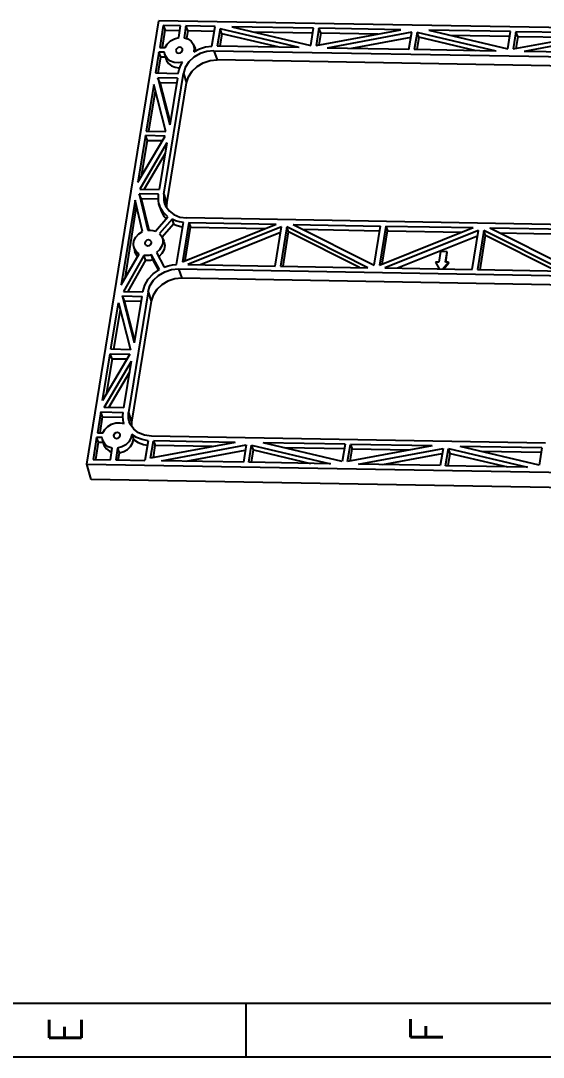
# Model space of a CAD drawing. Extents: x -268 to 907, y 393 to 1224.
# Drawn here: x 369.2 to 560.1, y 432.8 to 811.7 of the extents above; entities that cross this region are included whole.
import ezdxf
from ezdxf.enums import TextEntityAlignment as Align

# ---------------------------------------------------------------- set-up
doc = ezdxf.new("R2010")
doc.units = 0
doc.header["$LTSCALE"] = 1.21
doc.header["$MEASUREMENT"] = 0
doc.layers.get('0').update_dxf_attribs({"linetype": 'CONTINUOUS'})
doc.layers.add('FROMAT', color=7, linetype='CONTINUOUS')
doc.styles.add('ROMANS', font='romans.shx', dxfattribs={"bigfont": 'gbcbig.shx'})

# ---------------------------------------------------------------- blocks, each defined once
blk = doc.blocks.new('EYTT')
at = {"layer": 'FROMAT', "color": 6}
blk.add_line((-233.35, -98.01), (124.77, -98.01), dxfattribs=at)
at = {"layer": 'FROMAT'}
for p, q in [((-9.53, -98.01), (-9.53, -104.72)), ((131.47, -104.72), (-240.06, -104.72))]:
    blk.add_line(p, q, dxfattribs=at)
at = {"layer": 'FROMAT', "style": 'ROMANS'}
for s, p in [('E', (-31.91, -101.36)), ('F', (12.85, -101.36))]:
    blk.add_text(s, height=4.02, rotation=90, dxfattribs=at).set_placement(p, align=Align.MIDDLE)

msp = doc.modelspace()

# ---------------------------------------------------------------- linework, layer by layer
at = {"color": 7, "linetype": 'Continuous'}
for p, q in [((393.44342, 649.66235), (419.66261, 811.71095)), ((792.09964, 805.1176), (419.66261, 811.71095)), ((421.33338, 809.9792), (420.02935, 801.91956)), ((421.00218, 801.90234), (422.03019, 808.25598)), ((421.33338, 809.9792), (422.03019, 808.25598)), ((427.65148, 809.86735), (421.33338, 809.9792)), ((422.03019, 808.25598), (427.37545, 808.16135)), ((426.95259, 805.54783), (427.65148, 809.86735)), ((429.59634, 809.83292), (428.89745, 805.5134)), ((430.29315, 808.10969), (429.59634, 809.83292)), ((440.27026, 809.64396), (429.59634, 809.83292)), ((430.29315, 808.10969), (429.82292, 805.20343)), ((430.29315, 808.10969), (439.99423, 807.93795)), ((439.1048, 802.44082), (440.27026, 809.64396)), ((442.0739, 808.73673), (441.05513, 802.44016)), ((442.76488, 806.97746), (442.0739, 808.73673)), ((470.94681, 801.91098), (442.0739, 808.73673)), ((446.35855, 809.53617), (475.23146, 802.71042)), ((476.25024, 809.00699), (446.35855, 809.53617)), ((454.18142, 807.68679), (475.97421, 807.30099)), ((475.23146, 802.71042), (476.25024, 809.00699)), ((478.1951, 808.97256), (477.17632, 802.67599)), ((477.17632, 802.67599), (508.08678, 808.44338)), ((478.89191, 807.24934), (478.18232, 802.8637)), ((478.89191, 807.24934), (478.1951, 808.97256)), ((508.08678, 808.44338), (478.1951, 808.97256)), ((478.89191, 807.24934), (499.71185, 806.88076)), ((512.089, 807.49723), (481.17854, 801.72984)), ((511.07022, 801.20066), (512.089, 807.49723)), ((514.03386, 807.4628), (513.01509, 801.16623)), ((514.72484, 805.70354), (514.03386, 807.4628)), ((542.90677, 800.63705), (514.03386, 807.4628)), ((518.31851, 808.26225), (547.19142, 801.4365)), ((548.21019, 807.73307), (518.31851, 808.26225)), ((547.19142, 801.4365), (548.21019, 807.73307)), ((550.15506, 807.69864), (549.13628, 801.40207)), ((549.13628, 801.40207), (580.04674, 807.16946)), ((550.85186, 805.97541), (550.15506, 807.69864)), ((580.04674, 807.16946), (550.15506, 807.69864)), ((442.76488, 806.97746), (442.02797, 802.42293)), ((463.64966, 802.04016), (442.76488, 806.97746)), ((511.7844, 805.61468), (490.11558, 801.57163)), ((514.72484, 805.70354), (513.98792, 801.14901)), ((535.60962, 800.76624), (514.72484, 805.70354)), ((526.14138, 806.41287), (547.93416, 806.02707)), ((550.85186, 805.97541), (550.14227, 801.58977)), ((550.85186, 805.97541), (571.67181, 805.60683)), ((584.04895, 806.22331), (553.1385, 800.45592)), ((419.7548, 800.22272), (418.52273, 792.60786)), ((420.45161, 798.4995), (419.7548, 800.22272)), ((421.7861, 800.18676), (419.7548, 800.22272)), ((420.02935, 801.91956), (422.06064, 801.8836)), ((421.90152, 799.4264), (421.7861, 800.18676)), ((421.89919, 799.43255), (422.31365, 797.80228)), ((422.06064, 801.8836), (422.80103, 803.19875)), ((425.96706, 800.96359), (426.00664, 800.52055)), ((432.23016, 803.11353), (432.93995, 801.58848)), ((433.17962, 800.74376), (432.93969, 801.58912)), ((439.78532, 800.76093), (441.04524, 797.367)), ((439.78532, 800.76093), (583.7509, 798.21228)), ((470.94681, 801.91098), (441.05513, 802.44016)), ((511.07022, 801.20066), (481.17854, 801.72984)), ((542.90677, 800.63705), (513.01509, 801.16623)), ((583.03018, 799.92674), (553.1385, 800.45592)), ((419.49556, 792.59063), (420.45161, 798.4995)), ((420.45161, 798.4995), (422.14402, 798.46953)), ((585.01081, 794.81834), (441.04524, 797.367)), ((418.52273, 792.60786), (426.74004, 792.46238)), ((421.5433, 748.28914), (428.68827, 792.44888)), ((428.68827, 792.44888), (429.82034, 788.95918)), ((417.85013, 788.45085), (415.0909, 771.39733)), ((422.27221, 771.2702), (417.85013, 788.45085)), ((419.28417, 790.89267), (423.70624, 773.71203)), ((420.04714, 789.16828), (419.28417, 790.89267)), ((426.46547, 790.76554), (419.28417, 790.89267)), ((420.04714, 789.16828), (423.82943, 774.47335)), ((420.04714, 789.16828), (426.18945, 789.05954)), ((422.67538, 744.79945), (429.82034, 788.95918)), ((426.46547, 790.76554), (423.70624, 773.71203)), ((416.06374, 771.38011), (418.4472, 786.11115)), ((414.81636, 769.70049), (412.05713, 752.64698)), ((412.05713, 752.64698), (421.99766, 769.57336)), ((415.51316, 767.97727), (414.81636, 769.70049)), ((421.99766, 769.57336), (414.81636, 769.70049)), ((415.0909, 771.39733), (422.27221, 771.2702)), ((422.6356, 767.09485), (412.69506, 750.16847)), ((413.40375, 754.93996), (415.51316, 767.97727)), ((415.51316, 767.97727), (421.00323, 767.88008)), ((422.6356, 767.09485), (419.87637, 750.04134)), ((422.00353, 763.18831), (414.34012, 750.13935)), ((412.51448, 748.46997), (415.70709, 735.14789)), ((413.27424, 746.74563), (412.51448, 748.46997)), ((419.60185, 748.3445), (412.51448, 748.46997)), ((412.69506, 750.16847), (419.87637, 750.04134)), ((413.27424, 746.74563), (416.0348, 735.22642)), ((413.27424, 746.74563), (419.55187, 746.63449)), ((421.5433, 748.28914), (422.67538, 744.79945)), ((411.0106, 746.1789), (405.98622, 715.12551)), ((407.34948, 717.52134), (411.59301, 743.74863)), ((413.78131, 734.61733), (411.0106, 746.1789)), ((419.74017, 744.82349), (420.15464, 743.19321)), ((420.15531, 743.19341), (420.52498, 742.07456)), ((422.65926, 743.3171), (422.67538, 744.79945)), ((418.42621, 734.83969), (423.01013, 740.05001)), ((424.5213, 739.1299), (419.93739, 733.91959)), ((420.52498, 742.07456), (421.68253, 740.08781)), ((421.68253, 740.08781), (422.37676, 739.40554)), ((573.86047, 737.08412), (429.89489, 739.63278)), ((425.11542, 737.36793), (420.93112, 732.61185)), ((426.19437, 722.64741), (428.67621, 737.98652)), ((430.61561, 737.91832), (428.29906, 723.60079)), ((428.29906, 723.60079), (462.52448, 737.35343)), ((429.34252, 724.02008), (431.31242, 736.1951)), ((464.49636, 736.36174), (430.27093, 722.6091)), ((430.61561, 737.91832), (431.31242, 736.1951)), ((430.61561, 737.91832), (462.52448, 737.35343)), ((431.31242, 736.1951), (458.44636, 735.71474)), ((462.17981, 722.04421), (464.49636, 736.36174)), ((466.44122, 736.32731), (464.12467, 722.00978)), ((467.12424, 734.51888), (466.44122, 736.32731)), ((496.03355, 721.44489), (466.44122, 736.32731)), ((468.72183, 737.24372), (498.31415, 722.3613)), ((468.72183, 737.24372), (500.6307, 736.67883)), ((472.24789, 735.47041), (500.35467, 734.97282)), ((498.31415, 722.3613), (500.6307, 736.67883)), ((502.57556, 736.6444), (500.25901, 722.32687)), ((500.25901, 722.32687), (534.48444, 736.07951)), ((536.45632, 735.08782), (502.23089, 721.33518)), ((502.57556, 736.6444), (503.27237, 734.92117)), ((502.57556, 736.6444), (534.48444, 736.07951)), ((534.13976, 720.77029), (536.45632, 735.08782)), ((538.40118, 735.05339), (536.08463, 720.73586)), ((539.0842, 733.24496), (538.40118, 735.05339)), ((567.9935, 720.17097), (538.40118, 735.05339)), ((540.68178, 735.96979), (570.27411, 721.08737)), ((540.68178, 735.96979), (572.59066, 735.4049)), ((420.94364, 732.46441), (421.54629, 731.16955)), ((464.15812, 734.27122), (434.92999, 722.52662)), ((465.09751, 721.99256), (467.12424, 734.51888)), ((493.01439, 721.49834), (467.12424, 734.51888)), ((501.30248, 722.74616), (503.27237, 734.92117)), ((503.27237, 734.92117), (530.40631, 734.44081)), ((536.11807, 732.9973), (506.88994, 721.2527)), ((537.05746, 720.71864), (539.0842, 733.24496)), ((564.97434, 720.22442), (539.0842, 733.24496)), ((544.20785, 734.19648), (572.31463, 733.6989)), ((410.50552, 729.01362), (410.91999, 727.38334)), ((421.54687, 731.1681), (421.9088, 729.61921)), ((421.9088, 729.61921), (421.65662, 728.06063)), ((405.98622, 715.12551), (412.4717, 726.52322)), ((414.21528, 725.92771), (406.74224, 712.79444)), ((414.85939, 724.19104), (408.35827, 712.76583)), ((411.95752, 725.6196), (411.7488, 725.79415)), ((419.89483, 720.79575), (417.01832, 726.13814)), ((419.5328, 720.60083), (417.49325, 724.38877)), ((418.81775, 726.99964), (421.69426, 721.65725)), ((522.56661, 727.31857), (521.94888, 723.50067)), ((524.99769, 727.27553), (522.56661, 727.31857)), ((524.37996, 723.45764), (524.99769, 727.27553)), ((524.51352, 723.43603), (525.09194, 727.01101)), ((525.09194, 727.01101), (524.99769, 727.27553)), ((426.87488, 720.96752), (428.1348, 717.57358)), ((426.87488, 720.96752), (570.84046, 718.41886)), ((430.27093, 722.6091), (462.17981, 722.04421)), ((464.12467, 722.00978), (496.03355, 721.44489)), ((502.23089, 721.33518), (534.13976, 720.77029)), ((520.83059, 723.52047), (522.14923, 720.98256)), ((521.94888, 723.50067), (520.83059, 723.52047)), ((523.36824, 720.96098), (525.49826, 723.43784)), ((523.68515, 720.95537), (525.59251, 723.17332)), ((525.49826, 723.43784), (524.37996, 723.45764)), ((525.59251, 723.17332), (525.49826, 723.43784)), ((536.08463, 720.73586), (567.9935, 720.17097)), ((572.10038, 715.02493), (428.1348, 717.57358)), ((406.74224, 712.79444), (413.82961, 712.66897)), ((415.77783, 712.65547), (408.63286, 668.49573)), ((415.77783, 712.65547), (416.90991, 709.16577)), ((402.18047, 691.60392), (404.9397, 708.65744)), ((404.9397, 708.65744), (409.36177, 691.47679)), ((407.1367, 709.37487), (406.37373, 711.09926)), ((410.79581, 693.91862), (406.37373, 711.09926)), ((406.37373, 711.09926), (413.55504, 710.97213)), ((410.91899, 694.67994), (407.1367, 709.37487)), ((407.1367, 709.37487), (413.27901, 709.26613)), ((416.90991, 709.16577), (409.76494, 665.00603)), ((410.79581, 693.91862), (413.55504, 710.97213)), ((405.53676, 706.31774), (403.1533, 691.5867)), ((399.14669, 672.85357), (401.90592, 689.90708)), ((409.08723, 689.77995), (399.14669, 672.85357)), ((402.60273, 688.18386), (401.90592, 689.90708)), ((401.90592, 689.90708), (409.08723, 689.77995)), ((409.36177, 691.47679), (402.18047, 691.60392)), ((399.78463, 670.37506), (409.72516, 687.30144)), ((402.60273, 688.18386), (400.49331, 675.14655)), ((402.60273, 688.18386), (408.09279, 688.08666)), ((406.96593, 670.24793), (409.72516, 687.30144)), ((401.42969, 670.34594), (409.09309, 683.3949)), ((398.47409, 668.69656), (397.24202, 661.08169)), ((398.21486, 661.06447), (399.1709, 666.97333)), ((399.1709, 666.97333), (398.47409, 668.69656)), ((398.47409, 668.69656), (406.69141, 668.55108)), ((399.1709, 666.97333), (406.59569, 666.84189)), ((406.96593, 670.24793), (399.78463, 670.37506)), ((408.63286, 668.49573), (409.76494, 665.00603)), ((405.53475, 664.75148), (407.00668, 664.43043)), ((407.00668, 664.43043), (406.82943, 665.03173)), ((409.76494, 665.00603), (409.74883, 663.52368)), ((396.96748, 659.38485), (395.66344, 651.32521)), ((397.66429, 657.66163), (396.96748, 659.38485)), ((398.99877, 659.34889), (396.96748, 659.38485)), ((397.24202, 661.08169), (399.27332, 661.04573)), ((399.11475, 658.58758), (398.99877, 659.34889)), ((560.95003, 657.29071), (416.98445, 659.83937)), ((396.63628, 651.30799), (397.66429, 657.66163)), ((397.66429, 657.66163), (399.35669, 657.63167)), ((399.11186, 658.59469), (399.52633, 656.96441)), ((401.98154, 651.21336), (402.68043, 655.53288)), ((404.62529, 655.49845), (403.9264, 651.17893)), ((415.76577, 658.1931), (414.60032, 650.98997)), ((416.6864, 651.82834), (417.70517, 658.12491)), ((447.59685, 657.59573), (416.6864, 651.82834)), ((417.69239, 652.01604), (418.40198, 656.40168)), ((417.70517, 658.12491), (418.40198, 656.40168)), ((447.59685, 657.59573), (417.70517, 658.12491)), ((439.22193, 656.0331), (418.40198, 656.40168)), ((420.68861, 650.88219), (451.59907, 656.64958)), ((451.59907, 656.64958), (450.5803, 650.35301)), ((452.52516, 650.31858), (453.54393, 656.61515)), ((454.23491, 654.85588), (453.54393, 656.61515)), ((453.54393, 656.61515), (482.41684, 649.7894)), ((486.70149, 650.58884), (457.82858, 657.41459)), ((487.72026, 656.88541), (457.82858, 657.41459)), ((487.44424, 655.17941), (465.65145, 655.56521)), ((487.72026, 656.88541), (486.70149, 650.58884)), ((488.64635, 650.55441), (489.66513, 656.85098)), ((519.55681, 656.3218), (488.64635, 650.55441)), ((489.66513, 656.85098), (490.36194, 655.12776)), ((519.55681, 656.3218), (489.66513, 656.85098)), ((558.66145, 649.31492), (529.78854, 656.14067)), ((559.68022, 655.61149), (529.78854, 656.14067)), ((559.68022, 655.61149), (558.66145, 649.31492)), ((401.65998, 654.34195), (402.44271, 654.06368)), ((404.89924, 651.16171), (405.32594, 653.79894)), ((429.62565, 650.72397), (451.29448, 654.76702)), ((453.49799, 650.30136), (454.23491, 654.85588)), ((454.23491, 654.85588), (475.11969, 649.91858)), ((489.65235, 650.74212), (490.36194, 655.12776)), ((511.18188, 654.75918), (490.36194, 655.12776)), ((492.64857, 649.60826), (523.55903, 655.37565)), ((501.58561, 649.45005), (523.25443, 653.4931)), ((523.55903, 655.37565), (522.54025, 649.07908)), ((524.48512, 649.04465), (525.50389, 655.34122)), ((525.45795, 649.02743), (526.19487, 653.58196)), ((526.19487, 653.58196), (525.50389, 655.34122)), ((525.50389, 655.34122), (554.3768, 648.51547)), ((526.19487, 653.58196), (547.07965, 648.64466)), ((559.40419, 653.90549), (537.61141, 654.29129)), ((394.94089, 644.08175), (393.44342, 649.66235)), ((393.44342, 649.66235), (765.88046, 643.069)), ((395.66344, 651.32521), (401.98154, 651.21336)), ((403.9264, 651.17893), (414.60032, 650.98997)), ((450.5803, 650.35301), (420.68861, 650.88219)), ((482.41684, 649.7894), (452.52516, 650.31858)), ((522.54025, 649.07908), (492.64857, 649.60826)), ((554.3768, 648.51547), (524.48512, 649.04465)), ((768.05707, 637.47639), (394.94089, 644.08175))]:
    msp.add_line(p, q, dxfattribs=at)
for points in [[(422.80103, 803.19875), (423.93459, 804.30861), (425.36026, 805.1157), (426.95259, 805.54783)], [(428.89745, 805.5134), (430.32827, 805.03418), (431.47745, 804.1962), (432.23044, 803.11274)], [(428.38313, 796.54837), (426.816, 796.28111), (425.2799, 796.40861), (423.905, 796.92005), (422.80766, 797.77211), (422.08084, 798.89265), (421.90152, 799.4264)], [(427.35419, 802.0026), (426.72343, 801.87128), (426.21571, 801.49097), (425.96706, 800.96359)], [(426.00664, 800.52055), (426.04412, 800.43045), (426.42623, 800.03439), (427.01101, 799.88155)], [(427.01101, 799.88155), (427.64177, 800.01287), (428.14949, 800.39318), (428.39814, 800.92056), (428.35856, 801.3636)], [(428.35856, 801.3636), (428.32108, 801.4537), (427.93897, 801.84976), (427.35419, 802.0026)], [(439.78532, 800.76093), (437.22166, 800.51639), (434.73907, 799.71026), (432.50714, 798.39771), (430.67762, 796.66813), (429.37493, 794.63895), (428.68827, 792.44888)], [(432.23044, 803.11274), (432.57594, 801.75288), (432.42411, 800.36493)], [(432.42411, 800.36493), (434.52955, 801.42064), (436.78559, 802.12166), (439.1048, 802.44082)], [(422.31588, 797.79654), (422.51678, 797.20904), (423.23011, 796.11395), (424.28942, 795.26733), (425.61387, 794.73377), (427.10156, 794.55428), (427.36586, 794.58664)], [(426.74004, 792.46238), (427.07501, 793.86337), (427.62621, 795.23407), (428.38313, 796.54837)], [(429.82034, 788.95918), (430.51491, 791.17446), (431.83256, 793.22698), (433.68321, 794.97655), (435.94093, 796.30426), (438.45206, 797.11964), (441.04524, 797.367)], [(419.74096, 744.82355), (419.53259, 745.9747), (419.60185, 748.3445)], [(421.5433, 748.28914), (421.51937, 746.08736), (421.78057, 744.96211)], [(423.01013, 740.05001), (421.28368, 741.71321), (420.10372, 743.72417), (419.74096, 744.82355)], [(421.78057, 744.96211), (422.15982, 744.02383), (423.42081, 742.23949), (425.21642, 740.85565), (427.42476, 739.96645), (429.89489, 739.63278)], [(428.67621, 737.98652), (427.21587, 738.20438), (425.82317, 738.58763), (424.5213, 739.1299)], [(415.70709, 735.14789), (416.6491, 735.18669), (417.5648, 735.0829), (418.42621, 734.83969)], [(425.11542, 737.36793), (426.35931, 736.86133), (427.68367, 736.49686), (428.41661, 736.38207)], [(410.50669, 729.0122), (410.38781, 729.91835), (410.61381, 731.31516), (411.3014, 732.63807), (412.38829, 733.77161), (413.78131, 734.61733)], [(415.96053, 731.58367), (415.32977, 731.45234), (414.82205, 731.07204), (414.5734, 730.54466), (414.61298, 730.10162)], [(416.9649, 730.94466), (416.92742, 731.03477), (416.54531, 731.43082), (415.96053, 731.58367)], [(420.83557, 732.69591), (421.13885, 731.71459), (421.13731, 730.42846), (420.72385, 729.14962), (419.93028, 727.97656), (418.81775, 726.99964)], [(419.93739, 733.91959), (420.72834, 732.90897), (420.83557, 732.69591)], [(412.4717, 726.52322), (411.35952, 727.41329), (410.6446, 728.57873), (410.50669, 729.0122)], [(414.61298, 730.10162), (414.65045, 730.01151), (415.03257, 729.61546), (415.61735, 729.46262)], [(415.61735, 729.46262), (416.24811, 729.59394), (416.75583, 729.97424), (417.00448, 730.50162), (416.9649, 730.94466)], [(421.65662, 728.06063), (420.85289, 726.60403), (419.64903, 725.45575)], [(411.7488, 725.79415), (411.04445, 726.98492), (410.91988, 727.38231)], [(417.01832, 726.13814), (416.08335, 725.92673), (415.13939, 725.85587), (414.21528, 725.92771)], [(414.85939, 724.19104), (415.72895, 724.13544), (416.61441, 724.20192), (417.49325, 724.38877)], [(413.82961, 712.66897), (414.52542, 715.02768), (415.81946, 717.24518), (417.64157, 719.203), (419.89483, 720.79575)], [(415.77783, 712.65547), (416.46449, 714.84552), (417.76713, 716.87465), (419.59667, 718.60427), (421.82855, 719.91681), (424.3112, 720.72297), (426.87488, 720.96752)], [(421.69426, 721.65725), (423.16366, 722.15045), (424.67208, 722.48235), (426.19437, 722.64741)], [(428.1348, 717.57358), (425.5416, 717.32622), (423.03041, 716.5108), (420.77274, 715.18311), (418.92207, 713.4335), (417.60447, 711.38103), (416.90991, 709.16577)], [(406.82943, 665.03173), (406.67816, 665.76395), (406.5724, 667.14628), (406.69141, 668.55108)], [(408.87014, 665.16869), (408.60893, 666.29393), (408.63286, 668.49573)], [(399.27332, 661.04573), (399.98397, 662.32206), (401.06824, 663.41056), (402.43423, 664.21899), (403.96633, 664.67896), (405.53475, 664.75148)], [(416.98445, 659.83937), (414.51434, 660.17303), (412.30605, 661.0622), (410.5104, 662.44605), (409.24942, 664.23035), (408.87014, 665.16869)], [(404.56687, 661.16473), (403.93611, 661.03341), (403.42838, 660.65311), (403.17974, 660.12573), (403.21932, 659.68269)], [(403.21932, 659.68269), (403.25679, 659.59258), (403.6389, 659.19652), (404.22369, 659.04368)], [(404.22369, 659.04368), (404.85444, 659.17501), (405.36217, 659.55531), (405.61082, 660.08269), (405.57124, 660.52573)], [(405.57124, 660.52573), (405.53376, 660.61583), (405.15165, 661.01189), (404.56687, 661.16473)], [(409.79307, 660.493), (409.49618, 659.10762), (408.75111, 657.8145), (407.61558, 656.71704), (406.20257, 655.92442), (404.62529, 655.49845)], [(415.76577, 658.1931), (413.5628, 658.59232), (411.54584, 659.36899), (409.79307, 660.493)], [(402.68043, 655.53288), (401.23664, 656.01876), (400.07954, 656.87158), (399.31057, 658.01511), (399.11475, 658.58758)], [(399.52917, 656.95761), (399.75273, 656.31881), (400.52167, 655.19204), (401.65998, 654.34195)], [(405.32594, 653.79894), (406.85052, 654.23046), (408.2228, 654.99619), (409.34514, 656.04301), (410.11833, 657.27835), (410.48902, 658.61449)], [(410.48902, 658.61449), (412.17346, 657.58972), (414.08471, 656.87235), (415.50919, 656.60731)]]:
    msp.add_lwpolyline(points, dxfattribs=at)
at = {"color": 7}
for points in [[(424.521, 739.13, 0), (424.524, 739.121, 0), (424.528, 739.111, 0), (424.531, 739.102, 0), (424.534, 739.093, 0), (424.537, 739.084, 0), (424.54, 739.075, 0), (424.543, 739.065, 0), (424.546, 739.056, 0), (424.549, 739.047, 0), (424.552, 739.038, 0), (424.555, 739.028, 0), (424.559, 739.019, 0), (424.562, 739.01, 0), (424.565, 739.001, 0), (424.568, 738.992, 0), (424.571, 738.982, 0), (424.574, 738.973, 0), (424.577, 738.964, 0), (424.58, 738.955, 0), (424.583, 738.945, 0), (424.587, 738.936, 0), (424.59, 738.927, 0), (424.593, 738.918, 0), (424.596, 738.908, 0), (424.599, 738.899, 0), (424.602, 738.89, 0), (424.605, 738.881, 0), (424.608, 738.872, 0), (424.611, 738.862, 0), (424.615, 738.853, 0), (424.618, 738.844, 0), (424.621, 738.835, 0), (424.624, 738.825, 0), (424.627, 738.816, 0), (424.63, 738.807, 0), (424.633, 738.798, 0), (424.636, 738.789, 0), (424.639, 738.779, 0), (424.643, 738.77, 0), (424.646, 738.761, 0), (424.649, 738.752, 0), (424.652, 738.742, 0), (424.655, 738.733, 0), (424.658, 738.724, 0), (424.661, 738.715, 0), (424.664, 738.706, 0), (424.667, 738.696, 0), (424.67, 738.687, 0), (424.674, 738.678, 0), (424.677, 738.669, 0), (424.68, 738.659, 0), (424.683, 738.65, 0), (424.686, 738.641, 0), (424.689, 738.632, 0), (424.692, 738.622, 0), (424.695, 738.613, 0), (424.698, 738.604, 0), (424.702, 738.595, 0), (424.705, 738.586, 0), (424.708, 738.576, 0), (424.711, 738.567, 0), (424.714, 738.558, 0), (424.717, 738.549, 0), (424.72, 738.539, 0), (424.723, 738.53, 0), (424.726, 738.521, 0), (424.73, 738.512, 0), (424.733, 738.503, 0), (424.736, 738.493, 0), (424.739, 738.484, 0), (424.742, 738.475, 0), (424.745, 738.466, 0), (424.748, 738.456, 0), (424.751, 738.447, 0), (424.754, 738.438, 0), (424.758, 738.429, 0), (424.761, 738.42, 0), (424.764, 738.41, 0), (424.767, 738.401, 0), (424.77, 738.392, 0), (424.773, 738.383, 0), (424.776, 738.373, 0), (424.779, 738.364, 0), (424.782, 738.355, 0), (424.786, 738.346, 0), (424.789, 738.336, 0), (424.792, 738.327, 0), (424.795, 738.318, 0), (424.798, 738.309, 0), (424.801, 738.3, 0), (424.804, 738.29, 0), (424.807, 738.281, 0), (424.81, 738.272, 0), (424.814, 738.263, 0), (424.817, 738.253, 0), (424.82, 738.244, 0), (424.823, 738.235, 0), (424.826, 738.226, 0), (424.829, 738.217, 0), (424.832, 738.207, 0), (424.835, 738.198, 0), (424.838, 738.189, 0), (424.842, 738.18, 0), (424.845, 738.17, 0), (424.848, 738.161, 0), (424.851, 738.152, 0), (424.854, 738.143, 0), (424.857, 738.134, 0), (424.86, 738.124, 0), (424.863, 738.115, 0), (424.866, 738.106, 0), (424.87, 738.097, 0), (424.873, 738.087, 0), (424.876, 738.078, 0), (424.879, 738.069, 0), (424.882, 738.06, 0), (424.885, 738.051, 0), (424.888, 738.041, 0), (424.891, 738.032, 0), (424.894, 738.023, 0), (424.898, 738.014, 0), (424.901, 738.004, 0), (424.904, 737.995, 0), (424.907, 737.986, 0), (424.91, 737.977, 0), (424.913, 737.968, 0), (424.916, 737.958, 0), (424.919, 737.949, 0), (424.922, 737.94, 0), (424.926, 737.931, 0), (424.929, 737.921, 0), (424.932, 737.912, 0), (424.935, 737.903, 0), (424.938, 737.894, 0), (424.941, 737.884, 0), (424.944, 737.875, 0), (424.947, 737.866, 0), (424.95, 737.857, 0), (424.954, 737.848, 0), (424.957, 737.838, 0), (424.96, 737.829, 0), (424.963, 737.82, 0), (424.966, 737.811, 0), (424.969, 737.801, 0), (424.972, 737.792, 0), (424.975, 737.783, 0), (424.978, 737.774, 0), (424.982, 737.765, 0), (424.985, 737.755, 0), (424.988, 737.746, 0), (424.991, 737.737, 0), (424.994, 737.728, 0), (424.997, 737.718, 0), (425, 737.709, 0), (425.003, 737.7, 0), (425.006, 737.691, 0), (425.01, 737.682, 0), (425.013, 737.672, 0), (425.016, 737.663, 0), (425.019, 737.654, 0), (425.022, 737.645, 0), (425.025, 737.635, 0), (425.028, 737.626, 0), (425.031, 737.617, 0), (425.034, 737.608, 0), (425.038, 737.599, 0), (425.041, 737.589, 0), (425.044, 737.58, 0), (425.047, 737.571, 0), (425.05, 737.562, 0), (425.053, 737.552, 0), (425.056, 737.543, 0), (425.059, 737.534, 0), (425.062, 737.525, 0), (425.066, 737.516, 0), (425.069, 737.506, 0), (425.072, 737.497, 0), (425.075, 737.488, 0), (425.078, 737.479, 0), (425.081, 737.469, 0), (425.084, 737.46, 0), (425.087, 737.451, 0), (425.091, 737.442, 0), (425.094, 737.432, 0), (425.097, 737.423, 0), (425.1, 737.414, 0), (425.103, 737.405, 0), (425.106, 737.396, 0), (425.109, 737.386, 0), (425.112, 737.377, 0), (425.115, 737.368, 0)], [(414.859, 724.191, 0), (414.856, 724.2, 0), (414.853, 724.209, 0), (414.849, 724.218, 0), (414.846, 724.227, 0), (414.843, 724.236, 0), (414.839, 724.246, 0), (414.836, 724.255, 0), (414.832, 724.264, 0), (414.829, 724.273, 0), (414.826, 724.282, 0), (414.822, 724.291, 0), (414.819, 724.3, 0), (414.815, 724.309, 0), (414.812, 724.318, 0), (414.809, 724.327, 0), (414.805, 724.336, 0), (414.802, 724.346, 0), (414.799, 724.355, 0), (414.795, 724.364, 0), (414.792, 724.373, 0), (414.788, 724.382, 0), (414.785, 724.391, 0), (414.782, 724.4, 0), (414.778, 724.409, 0), (414.775, 724.418, 0), (414.772, 724.427, 0), (414.768, 724.436, 0), (414.765, 724.446, 0), (414.761, 724.455, 0), (414.758, 724.464, 0), (414.755, 724.473, 0), (414.751, 724.482, 0), (414.748, 724.491, 0), (414.745, 724.5, 0), (414.741, 724.509, 0), (414.738, 724.518, 0), (414.734, 724.527, 0), (414.731, 724.536, 0), (414.728, 724.546, 0), (414.724, 724.555, 0), (414.721, 724.564, 0), (414.718, 724.573, 0), (414.714, 724.582, 0), (414.711, 724.591, 0), (414.707, 724.6, 0), (414.704, 724.609, 0), (414.701, 724.618, 0), (414.697, 724.627, 0), (414.694, 724.637, 0), (414.691, 724.646, 0), (414.687, 724.655, 0), (414.684, 724.664, 0), (414.68, 724.673, 0), (414.677, 724.682, 0), (414.674, 724.691, 0), (414.67, 724.7, 0), (414.667, 724.709, 0), (414.664, 724.718, 0), (414.66, 724.727, 0), (414.657, 724.737, 0), (414.653, 724.746, 0), (414.65, 724.755, 0), (414.647, 724.764, 0), (414.643, 724.773, 0), (414.64, 724.782, 0), (414.637, 724.791, 0), (414.633, 724.8, 0), (414.63, 724.809, 0), (414.626, 724.818, 0), (414.623, 724.827, 0), (414.62, 724.837, 0), (414.616, 724.846, 0), (414.613, 724.855, 0), (414.61, 724.864, 0), (414.606, 724.873, 0), (414.603, 724.882, 0), (414.599, 724.891, 0), (414.596, 724.9, 0), (414.593, 724.909, 0), (414.589, 724.918, 0), (414.586, 724.927, 0), (414.583, 724.937, 0), (414.579, 724.946, 0), (414.576, 724.955, 0), (414.572, 724.964, 0), (414.569, 724.973, 0), (414.566, 724.982, 0), (414.562, 724.991, 0), (414.559, 725, 0), (414.556, 725.009, 0), (414.552, 725.018, 0), (414.549, 725.027, 0), (414.546, 725.037, 0), (414.542, 725.046, 0), (414.539, 725.055, 0), (414.535, 725.064, 0), (414.532, 725.073, 0), (414.529, 725.082, 0), (414.525, 725.091, 0), (414.522, 725.1, 0), (414.519, 725.109, 0), (414.515, 725.118, 0), (414.512, 725.127, 0), (414.508, 725.137, 0), (414.505, 725.146, 0), (414.502, 725.155, 0), (414.498, 725.164, 0), (414.495, 725.173, 0), (414.492, 725.182, 0), (414.488, 725.191, 0), (414.485, 725.2, 0), (414.481, 725.209, 0), (414.478, 725.218, 0), (414.475, 725.227, 0), (414.471, 725.237, 0), (414.468, 725.246, 0), (414.465, 725.255, 0), (414.461, 725.264, 0), (414.458, 725.273, 0), (414.454, 725.282, 0), (414.451, 725.291, 0), (414.448, 725.3, 0), (414.444, 725.309, 0), (414.441, 725.318, 0), (414.438, 725.328, 0), (414.434, 725.337, 0), (414.431, 725.346, 0), (414.428, 725.355, 0), (414.424, 725.364, 0), (414.421, 725.373, 0), (414.417, 725.382, 0), (414.414, 725.391, 0), (414.411, 725.4, 0), (414.407, 725.409, 0), (414.404, 725.418, 0), (414.401, 725.428, 0), (414.397, 725.437, 0), (414.394, 725.446, 0), (414.39, 725.455, 0), (414.387, 725.464, 0), (414.384, 725.473, 0), (414.38, 725.482, 0), (414.377, 725.491, 0), (414.374, 725.5, 0), (414.37, 725.509, 0), (414.367, 725.518, 0), (414.363, 725.528, 0), (414.36, 725.537, 0), (414.357, 725.546, 0), (414.353, 725.555, 0), (414.35, 725.564, 0), (414.347, 725.573, 0), (414.343, 725.582, 0), (414.34, 725.591, 0), (414.337, 725.6, 0), (414.333, 725.609, 0), (414.33, 725.619, 0), (414.326, 725.628, 0), (414.323, 725.637, 0), (414.32, 725.646, 0), (414.316, 725.655, 0), (414.313, 725.664, 0), (414.31, 725.673, 0), (414.306, 725.682, 0), (414.303, 725.691, 0), (414.299, 725.7, 0), (414.296, 725.709, 0), (414.293, 725.719, 0), (414.289, 725.728, 0), (414.286, 725.737, 0), (414.283, 725.746, 0), (414.279, 725.755, 0), (414.276, 725.764, 0), (414.273, 725.773, 0), (414.269, 725.782, 0), (414.266, 725.791, 0), (414.262, 725.8, 0), (414.259, 725.809, 0), (414.256, 725.819, 0), (414.252, 725.828, 0), (414.249, 725.837, 0), (414.246, 725.846, 0), (414.242, 725.855, 0), (414.239, 725.864, 0), (414.235, 725.873, 0), (414.232, 725.882, 0), (414.229, 725.891, 0), (414.225, 725.9, 0), (414.222, 725.91, 0), (414.219, 725.919, 0), (414.215, 725.928, 0)], [(417.493, 724.389, 0), (417.491, 724.398, 0), (417.488, 724.407, 0), (417.486, 724.416, 0), (417.483, 724.425, 0), (417.481, 724.435, 0), (417.478, 724.444, 0), (417.476, 724.453, 0), (417.473, 724.462, 0), (417.471, 724.471, 0), (417.468, 724.48, 0), (417.466, 724.49, 0), (417.463, 724.499, 0), (417.461, 724.508, 0), (417.458, 724.517, 0), (417.456, 724.526, 0), (417.453, 724.535, 0), (417.451, 724.544, 0), (417.449, 724.554, 0), (417.446, 724.563, 0), (417.444, 724.572, 0), (417.441, 724.581, 0), (417.439, 724.59, 0), (417.436, 724.599, 0), (417.434, 724.609, 0), (417.431, 724.618, 0), (417.429, 724.627, 0), (417.426, 724.636, 0), (417.424, 724.645, 0), (417.421, 724.654, 0), (417.419, 724.664, 0), (417.416, 724.673, 0), (417.414, 724.682, 0), (417.411, 724.691, 0), (417.409, 724.7, 0), (417.406, 724.709, 0), (417.404, 724.719, 0), (417.401, 724.728, 0), (417.399, 724.737, 0), (417.396, 724.746, 0), (417.394, 724.755, 0), (417.391, 724.764, 0), (417.389, 724.773, 0), (417.386, 724.783, 0), (417.384, 724.792, 0), (417.381, 724.801, 0), (417.379, 724.81, 0), (417.376, 724.819, 0), (417.374, 724.828, 0), (417.371, 724.838, 0), (417.369, 724.847, 0), (417.366, 724.856, 0), (417.364, 724.865, 0), (417.362, 724.874, 0), (417.359, 724.883, 0), (417.357, 724.893, 0), (417.354, 724.902, 0), (417.352, 724.911, 0), (417.349, 724.92, 0), (417.347, 724.929, 0), (417.344, 724.938, 0), (417.342, 724.947, 0), (417.339, 724.957, 0), (417.337, 724.966, 0), (417.334, 724.975, 0), (417.332, 724.984, 0), (417.329, 724.993, 0), (417.327, 725.002, 0), (417.324, 725.012, 0), (417.322, 725.021, 0), (417.319, 725.03, 0), (417.317, 725.039, 0), (417.314, 725.048, 0), (417.312, 725.057, 0), (417.309, 725.067, 0), (417.307, 725.076, 0), (417.304, 725.085, 0), (417.302, 725.094, 0), (417.299, 725.103, 0), (417.297, 725.112, 0), (417.294, 725.122, 0), (417.292, 725.131, 0), (417.289, 725.14, 0), (417.287, 725.149, 0), (417.284, 725.158, 0), (417.282, 725.167, 0), (417.279, 725.176, 0), (417.277, 725.186, 0), (417.275, 725.195, 0), (417.272, 725.204, 0), (417.27, 725.213, 0), (417.267, 725.222, 0), (417.265, 725.231, 0), (417.262, 725.241, 0), (417.26, 725.25, 0), (417.257, 725.259, 0), (417.255, 725.268, 0), (417.252, 725.277, 0), (417.25, 725.286, 0), (417.247, 725.296, 0), (417.245, 725.305, 0), (417.242, 725.314, 0), (417.24, 725.323, 0), (417.237, 725.332, 0), (417.235, 725.341, 0), (417.232, 725.35, 0), (417.23, 725.36, 0), (417.227, 725.369, 0), (417.225, 725.378, 0), (417.222, 725.387, 0), (417.22, 725.396, 0), (417.217, 725.405, 0), (417.215, 725.415, 0), (417.212, 725.424, 0), (417.21, 725.433, 0), (417.207, 725.442, 0), (417.205, 725.451, 0), (417.202, 725.46, 0), (417.2, 725.47, 0), (417.197, 725.479, 0), (417.195, 725.488, 0), (417.192, 725.497, 0), (417.19, 725.506, 0), (417.187, 725.515, 0), (417.185, 725.525, 0), (417.182, 725.534, 0), (417.18, 725.543, 0), (417.178, 725.552, 0), (417.175, 725.561, 0), (417.173, 725.57, 0), (417.17, 725.579, 0), (417.168, 725.589, 0), (417.165, 725.598, 0), (417.163, 725.607, 0), (417.16, 725.616, 0), (417.158, 725.625, 0), (417.155, 725.634, 0), (417.153, 725.644, 0), (417.15, 725.653, 0), (417.148, 725.662, 0), (417.145, 725.671, 0), (417.143, 725.68, 0), (417.14, 725.689, 0), (417.138, 725.699, 0), (417.135, 725.708, 0), (417.133, 725.717, 0), (417.13, 725.726, 0), (417.128, 725.735, 0), (417.125, 725.744, 0), (417.123, 725.753, 0), (417.12, 725.763, 0), (417.118, 725.772, 0), (417.115, 725.781, 0), (417.113, 725.79, 0), (417.11, 725.799, 0), (417.108, 725.808, 0), (417.105, 725.818, 0), (417.103, 725.827, 0), (417.1, 725.836, 0), (417.098, 725.845, 0), (417.095, 725.854, 0), (417.093, 725.863, 0), (417.09, 725.873, 0), (417.088, 725.882, 0), (417.085, 725.891, 0), (417.083, 725.9, 0), (417.081, 725.909, 0), (417.078, 725.918, 0), (417.076, 725.927, 0), (417.073, 725.937, 0), (417.071, 725.946, 0), (417.068, 725.955, 0), (417.066, 725.964, 0), (417.063, 725.973, 0), (417.061, 725.982, 0), (417.058, 725.992, 0), (417.056, 726.001, 0), (417.053, 726.01, 0), (417.051, 726.019, 0), (417.048, 726.028, 0), (417.046, 726.037, 0), (417.043, 726.047, 0), (417.041, 726.056, 0), (417.038, 726.065, 0), (417.036, 726.074, 0), (417.033, 726.083, 0), (417.031, 726.092, 0), (417.028, 726.102, 0), (417.026, 726.111, 0), (417.023, 726.12, 0), (417.021, 726.129, 0), (417.018, 726.138, 0)], [(409.793, 660.493, 0), (409.797, 660.483, 0), (409.8, 660.473, 0), (409.804, 660.464, 0), (409.808, 660.454, 0), (409.811, 660.444, 0), (409.815, 660.434, 0), (409.819, 660.424, 0), (409.822, 660.414, 0), (409.826, 660.405, 0), (409.83, 660.395, 0), (409.833, 660.385, 0), (409.837, 660.375, 0), (409.841, 660.365, 0), (409.844, 660.355, 0), (409.848, 660.346, 0), (409.852, 660.336, 0), (409.855, 660.326, 0), (409.859, 660.316, 0), (409.863, 660.306, 0), (409.866, 660.296, 0), (409.87, 660.287, 0), (409.874, 660.277, 0), (409.877, 660.267, 0), (409.881, 660.257, 0), (409.885, 660.247, 0), (409.888, 660.237, 0), (409.892, 660.228, 0), (409.896, 660.218, 0), (409.899, 660.208, 0), (409.903, 660.198, 0), (409.907, 660.188, 0), (409.91, 660.178, 0), (409.914, 660.169, 0), (409.918, 660.159, 0), (409.921, 660.149, 0), (409.925, 660.139, 0), (409.929, 660.129, 0), (409.932, 660.119, 0), (409.936, 660.11, 0), (409.939, 660.1, 0), (409.943, 660.09, 0), (409.947, 660.08, 0), (409.95, 660.07, 0), (409.954, 660.061, 0), (409.958, 660.051, 0), (409.961, 660.041, 0), (409.965, 660.031, 0), (409.969, 660.021, 0), (409.972, 660.011, 0), (409.976, 660.002, 0), (409.98, 659.992, 0), (409.983, 659.982, 0), (409.987, 659.972, 0), (409.991, 659.962, 0), (409.994, 659.952, 0), (409.998, 659.943, 0), (410.002, 659.933, 0), (410.005, 659.923, 0), (410.009, 659.913, 0), (410.013, 659.903, 0), (410.016, 659.893, 0), (410.02, 659.884, 0), (410.024, 659.874, 0), (410.027, 659.864, 0), (410.031, 659.854, 0), (410.034, 659.844, 0), (410.038, 659.834, 0), (410.042, 659.825, 0), (410.045, 659.815, 0), (410.049, 659.805, 0), (410.053, 659.795, 0), (410.056, 659.785, 0), (410.06, 659.775, 0), (410.064, 659.766, 0), (410.067, 659.756, 0), (410.071, 659.746, 0), (410.075, 659.736, 0), (410.078, 659.726, 0), (410.082, 659.716, 0), (410.086, 659.707, 0), (410.089, 659.697, 0), (410.093, 659.687, 0), (410.097, 659.677, 0), (410.1, 659.667, 0), (410.104, 659.657, 0), (410.107, 659.648, 0), (410.111, 659.638, 0), (410.115, 659.628, 0), (410.118, 659.618, 0), (410.122, 659.608, 0), (410.126, 659.598, 0), (410.129, 659.589, 0), (410.133, 659.579, 0), (410.137, 659.569, 0), (410.14, 659.559, 0), (410.144, 659.549, 0), (410.148, 659.539, 0), (410.151, 659.53, 0), (410.155, 659.52, 0), (410.158, 659.51, 0), (410.162, 659.5, 0), (410.166, 659.49, 0), (410.169, 659.48, 0), (410.173, 659.471, 0), (410.177, 659.461, 0), (410.18, 659.451, 0), (410.184, 659.441, 0), (410.188, 659.431, 0), (410.191, 659.421, 0), (410.195, 659.412, 0), (410.199, 659.402, 0), (410.202, 659.392, 0), (410.206, 659.382, 0), (410.209, 659.372, 0), (410.213, 659.362, 0), (410.217, 659.352, 0), (410.22, 659.343, 0), (410.224, 659.333, 0), (410.228, 659.323, 0), (410.231, 659.313, 0), (410.235, 659.303, 0), (410.239, 659.293, 0), (410.242, 659.284, 0), (410.246, 659.274, 0), (410.249, 659.264, 0), (410.253, 659.254, 0), (410.257, 659.244, 0), (410.26, 659.234, 0), (410.264, 659.225, 0), (410.268, 659.215, 0), (410.271, 659.205, 0), (410.275, 659.195, 0), (410.279, 659.185, 0), (410.282, 659.175, 0), (410.286, 659.166, 0), (410.289, 659.156, 0), (410.293, 659.146, 0), (410.297, 659.136, 0), (410.3, 659.126, 0), (410.304, 659.116, 0), (410.308, 659.107, 0), (410.311, 659.097, 0), (410.315, 659.087, 0), (410.318, 659.077, 0), (410.322, 659.067, 0), (410.326, 659.057, 0), (410.329, 659.047, 0), (410.333, 659.038, 0), (410.337, 659.028, 0), (410.34, 659.018, 0), (410.344, 659.008, 0), (410.348, 658.998, 0), (410.351, 658.988, 0), (410.355, 658.979, 0), (410.358, 658.969, 0), (410.362, 658.959, 0), (410.366, 658.949, 0), (410.369, 658.939, 0), (410.373, 658.929, 0), (410.377, 658.92, 0), (410.38, 658.91, 0), (410.384, 658.9, 0), (410.387, 658.89, 0), (410.391, 658.88, 0), (410.395, 658.87, 0), (410.398, 658.861, 0), (410.402, 658.851, 0), (410.406, 658.841, 0), (410.409, 658.831, 0), (410.413, 658.821, 0), (410.416, 658.811, 0), (410.42, 658.801, 0), (410.424, 658.792, 0), (410.427, 658.782, 0), (410.431, 658.772, 0), (410.435, 658.762, 0), (410.438, 658.752, 0), (410.442, 658.742, 0), (410.445, 658.733, 0), (410.449, 658.723, 0), (410.453, 658.713, 0), (410.456, 658.703, 0), (410.46, 658.693, 0), (410.464, 658.683, 0), (410.467, 658.674, 0), (410.471, 658.664, 0), (410.475, 658.654, 0), (410.478, 658.644, 0), (410.482, 658.634, 0), (410.485, 658.624, 0), (410.489, 658.614, 0)], [(405.326, 653.799, 0), (405.322, 653.808, 0), (405.319, 653.817, 0), (405.315, 653.826, 0), (405.311, 653.835, 0), (405.308, 653.843, 0), (405.304, 653.852, 0), (405.3, 653.861, 0), (405.297, 653.87, 0), (405.293, 653.879, 0), (405.289, 653.888, 0), (405.286, 653.897, 0), (405.282, 653.906, 0), (405.278, 653.915, 0), (405.275, 653.924, 0), (405.271, 653.932, 0), (405.267, 653.941, 0), (405.264, 653.95, 0), (405.26, 653.959, 0), (405.256, 653.968, 0), (405.253, 653.977, 0), (405.249, 653.986, 0), (405.245, 653.995, 0), (405.242, 654.004, 0), (405.238, 654.012, 0), (405.234, 654.021, 0), (405.23, 654.03, 0), (405.227, 654.039, 0), (405.223, 654.048, 0), (405.219, 654.057, 0), (405.216, 654.066, 0), (405.212, 654.075, 0), (405.208, 654.084, 0), (405.205, 654.093, 0), (405.201, 654.101, 0), (405.197, 654.11, 0), (405.194, 654.119, 0), (405.19, 654.128, 0), (405.186, 654.137, 0), (405.183, 654.146, 0), (405.179, 654.155, 0), (405.175, 654.164, 0), (405.172, 654.173, 0), (405.168, 654.182, 0), (405.164, 654.19, 0), (405.161, 654.199, 0), (405.157, 654.208, 0), (405.153, 654.217, 0), (405.15, 654.226, 0), (405.146, 654.235, 0), (405.142, 654.244, 0), (405.139, 654.253, 0), (405.135, 654.262, 0), (405.131, 654.27, 0), (405.128, 654.279, 0), (405.124, 654.288, 0), (405.12, 654.297, 0), (405.117, 654.306, 0), (405.113, 654.315, 0), (405.109, 654.324, 0), (405.106, 654.333, 0), (405.102, 654.342, 0), (405.098, 654.351, 0), (405.095, 654.359, 0), (405.091, 654.368, 0), (405.087, 654.377, 0), (405.084, 654.386, 0), (405.08, 654.395, 0), (405.076, 654.404, 0), (405.073, 654.413, 0), (405.069, 654.422, 0), (405.065, 654.431, 0), (405.062, 654.44, 0), (405.058, 654.448, 0), (405.054, 654.457, 0), (405.051, 654.466, 0), (405.047, 654.475, 0), (405.043, 654.484, 0), (405.04, 654.493, 0), (405.036, 654.502, 0), (405.032, 654.511, 0), (405.029, 654.52, 0), (405.025, 654.529, 0), (405.021, 654.537, 0), (405.018, 654.546, 0), (405.014, 654.555, 0), (405.01, 654.564, 0), (405.007, 654.573, 0), (405.003, 654.582, 0), (404.999, 654.591, 0), (404.996, 654.6, 0), (404.992, 654.609, 0), (404.988, 654.617, 0), (404.985, 654.626, 0), (404.981, 654.635, 0), (404.977, 654.644, 0), (404.974, 654.653, 0), (404.97, 654.662, 0), (404.966, 654.671, 0), (404.963, 654.68, 0), (404.959, 654.689, 0), (404.955, 654.698, 0), (404.952, 654.706, 0), (404.948, 654.715, 0), (404.944, 654.724, 0), (404.941, 654.733, 0), (404.937, 654.742, 0), (404.933, 654.751, 0), (404.93, 654.76, 0), (404.926, 654.769, 0), (404.922, 654.778, 0), (404.919, 654.787, 0), (404.915, 654.795, 0), (404.911, 654.804, 0), (404.908, 654.813, 0), (404.904, 654.822, 0), (404.9, 654.831, 0), (404.897, 654.84, 0), (404.893, 654.849, 0), (404.889, 654.858, 0), (404.886, 654.867, 0), (404.882, 654.876, 0), (404.878, 654.884, 0), (404.875, 654.893, 0), (404.871, 654.902, 0), (404.867, 654.911, 0), (404.864, 654.92, 0), (404.86, 654.929, 0), (404.856, 654.938, 0), (404.853, 654.947, 0), (404.849, 654.956, 0), (404.845, 654.965, 0), (404.842, 654.973, 0), (404.838, 654.982, 0), (404.834, 654.991, 0), (404.831, 655, 0), (404.827, 655.009, 0), (404.823, 655.018, 0), (404.82, 655.027, 0), (404.816, 655.036, 0), (404.812, 655.045, 0), (404.809, 655.054, 0), (404.805, 655.062, 0), (404.801, 655.071, 0), (404.798, 655.08, 0), (404.794, 655.089, 0), (404.79, 655.098, 0), (404.787, 655.107, 0), (404.783, 655.116, 0), (404.779, 655.125, 0), (404.776, 655.134, 0), (404.772, 655.142, 0), (404.768, 655.151, 0), (404.765, 655.16, 0), (404.761, 655.169, 0), (404.757, 655.178, 0), (404.754, 655.187, 0), (404.75, 655.196, 0), (404.746, 655.205, 0), (404.743, 655.214, 0), (404.739, 655.223, 0), (404.735, 655.231, 0), (404.732, 655.24, 0), (404.728, 655.249, 0), (404.724, 655.258, 0), (404.721, 655.267, 0), (404.717, 655.276, 0), (404.713, 655.285, 0), (404.71, 655.294, 0), (404.706, 655.303, 0), (404.702, 655.312, 0), (404.699, 655.32, 0), (404.695, 655.329, 0), (404.691, 655.338, 0), (404.688, 655.347, 0), (404.684, 655.356, 0), (404.68, 655.365, 0), (404.677, 655.374, 0), (404.673, 655.383, 0), (404.669, 655.392, 0), (404.666, 655.401, 0), (404.662, 655.409, 0), (404.658, 655.418, 0), (404.655, 655.427, 0), (404.651, 655.436, 0), (404.647, 655.445, 0), (404.644, 655.454, 0), (404.64, 655.463, 0), (404.636, 655.472, 0), (404.633, 655.481, 0), (404.629, 655.49, 0), (404.625, 655.498, 0)]]:
    msp.add_polyline3d(points, dxfattribs=at)

# ---------------------------------------------------------------- block references
at = {"xscale": 2.948399999999978, "yscale": 2.948400000000509, "zscale": 2.948399999999999}
msp.add_blockref('EYTT', (479.62892, 741.57847), dxfattribs=at)

doc.saveas('drawing.dxf')
